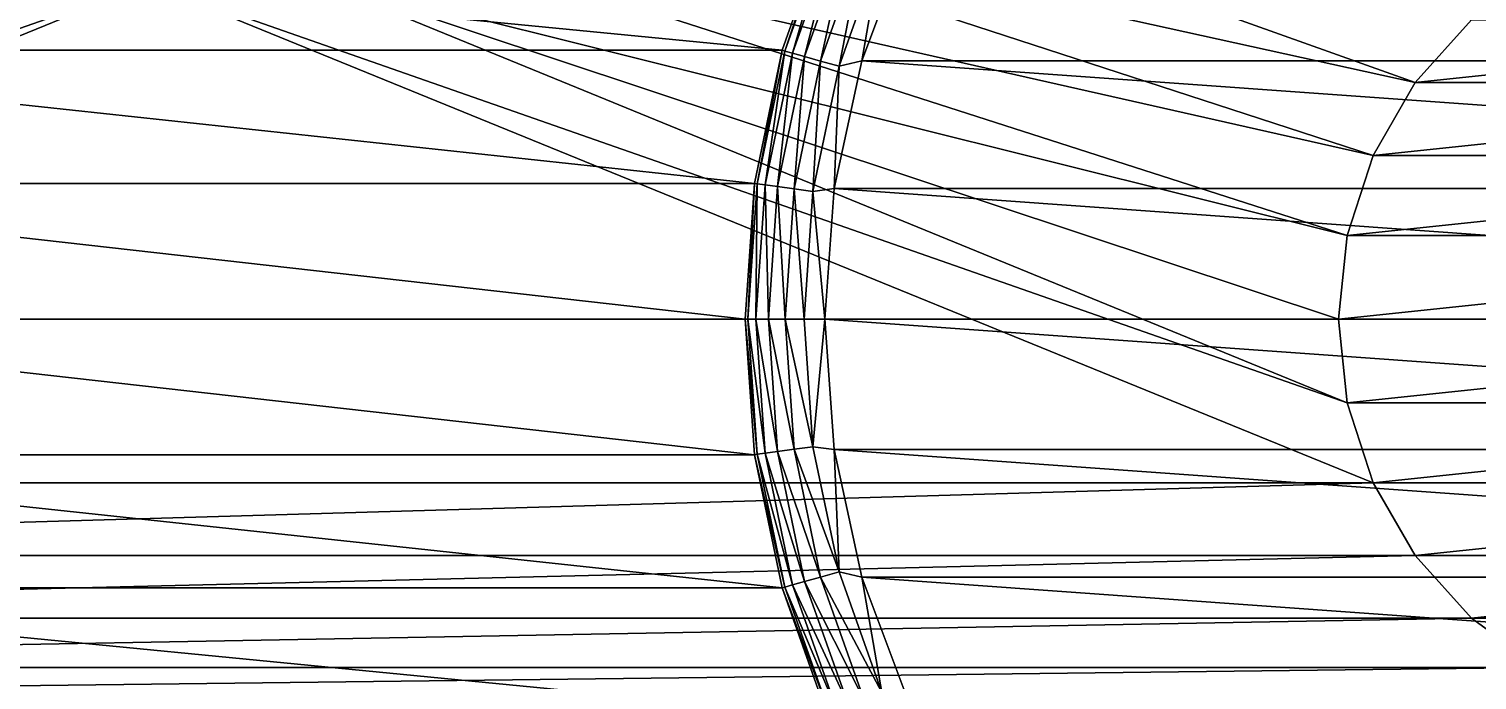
# Model space of a CAD drawing. Extents: x 464 to 15145, y 328 to 7622.
# Drawn here: x 7666 to 9346, y 1710 to 2465 of the extents above; entities that cross this region are included whole.
import ezdxf

# ---------------------------------------------------------------- set-up
doc = ezdxf.new("R2010")
doc.units = 0
doc.layers.get('0').update_dxf_attribs({"linetype": 'CONTINUOUS'})

msp = doc.modelspace()

# ---------------------------------------------------------------- linework, layer by layer
at = {"color": 7}
for points in [[(9274, 2402.7, -3744.1), (8321.4, 2612.5, -3744.1), (8481.9, 2684.8, -3744.1), (9274, 2402.7, -3744.1)], [(9274, 2402.7, -3744.1), (8481.9, 2684.8, -3744.1), (9339.2, 2475.1, -3744.1), (9274, 2402.7, -3744.1)], [(9225.3, 2318.2, -3744.1), (8153.3, 2560.2, -3744.1), (8321.4, 2612.5, -3744.1), (9225.3, 2318.2, -3744.1)], [(9225.3, 2318.2, -3744.1), (8321.4, 2612.5, -3744.1), (9274, 2402.7, -3744.1), (9225.3, 2318.2, -3744.1)], [(7069.3, 2440, -4432), (8539.9, 2440, -4432), (7016.5, 2588.4, -4432), (7069.3, 2440, -4432)], [(7016.5, 2588.4, -4432), (8539.9, 2440, -4432), (8592.6, 2588.4, -4432), (7016.5, 2588.4, -4432)], [(8539.9, 2440, -5124.5), (8542.9, 2439.1, -5148.4), (8592.6, 2588.4, -5124.5), (8539.9, 2440, -5124.5)], [(8539.9, 2440, -4432), (8539.9, 2440, -5124.5), (8592.6, 2588.4, -4432), (8539.9, 2440, -4432)], [(8592.6, 2588.4, -4432), (8539.9, 2440, -5124.5), (8592.6, 2588.4, -5124.5), (8592.6, 2588.4, -4432)], [(8592.6, 2588.4, -5124.5), (8542.9, 2439.1, -5148.4), (8595.5, 2587.1, -5148.4), (8592.6, 2588.4, -5124.5)], [(8542.9, 2439.1, -5148.4), (8551.8, 2436.6, -5170.7), (8595.5, 2587.1, -5148.4), (8542.9, 2439.1, -5148.4)], [(8595.5, 2587.1, -5148.4), (8551.8, 2436.6, -5170.7), (8604, 2583.5, -5170.7), (8595.5, 2587.1, -5148.4)], [(8551.8, 2436.6, -5170.7), (8565.9, 2432.7, -5189.8), (8604, 2583.5, -5170.7), (8551.8, 2436.6, -5170.7)], [(8565.9, 2432.7, -5189.8), (8617.4, 2577.6, -5189.8), (8604, 2583.5, -5170.7), (8565.9, 2432.7, -5189.8)], [(8565.9, 2432.7, -5189.8), (8584.3, 2427.5, -5204.5), (8617.4, 2577.6, -5189.8), (8565.9, 2432.7, -5189.8)], [(8584.3, 2427.5, -5204.5), (8635, 2570, -5204.5), (8617.4, 2577.6, -5189.8), (8584.3, 2427.5, -5204.5)], [(8584.3, 2427.5, -5204.5), (8605.8, 2421.5, -5213.7), (8635, 2570, -5204.5), (8584.3, 2427.5, -5204.5)], [(8605.8, 2421.5, -5213.7), (8655.4, 2561.1, -5213.7), (8635, 2570, -5204.5), (8605.8, 2421.5, -5213.7)], [(8632.4, 2427.7, -5216.8), (8685.4, 2569.7, -5216.8), (8655.4, 2561.1, -5213.7), (8632.4, 2427.7, -5216.8)], [(8632.4, 2427.7, -5216.8), (10670.1, 2427.7, -5216.8), (8685.4, 2569.7, -5216.8), (8632.4, 2427.7, -5216.8)], [(8685.4, 2569.7, -5216.8), (10670.1, 2427.7, -5216.8), (10617.1, 2569.7, -5216.8), (8685.4, 2569.7, -5216.8)], [(9195.1, 2225.5, -3744.1), (7980.2, 2528.5, -3744.1), (8153.3, 2560.2, -3744.1), (9195.1, 2225.5, -3744.1)], [(9195.1, 2225.5, -3744.1), (8153.3, 2560.2, -3744.1), (9225.3, 2318.2, -3744.1), (9195.1, 2225.5, -3744.1)], [(8605.8, 2421.5, -5213.7), (8632.4, 2427.7, -5216.8), (8655.4, 2561.1, -5213.7), (8605.8, 2421.5, -5213.7)], [(6414, 2031.6, -3744.1), (7628.9, 2528.5, -3744.1), (7804.6, 2517.8, -3744.1), (6414, 2031.6, -3744.1)], [(9195.1, 2031.6, -3744.1), (7804.6, 2517.8, -3744.1), (7980.2, 2528.5, -3744.1), (9195.1, 2031.6, -3744.1)], [(9195.1, 2031.6, -3744.1), (7980.2, 2528.5, -3744.1), (9184.9, 2128.6, -3744.1), (9195.1, 2031.6, -3744.1)], [(9184.9, 2128.6, -3744.1), (7980.2, 2528.5, -3744.1), (9195.1, 2225.5, -3744.1), (9184.9, 2128.6, -3744.1)], [(6414, 2031.6, -3744.1), (7804.6, 2517.8, -3744.1), (6383.9, 1938.9, -3744.1), (6414, 2031.6, -3744.1)], [(6383.9, 1938.9, -3744.1), (7804.6, 2517.8, -3744.1), (9225.3, 1938.9, -3744.1), (6383.9, 1938.9, -3744.1)], [(9225.3, 1938.9, -3744.1), (7804.6, 2517.8, -3744.1), (9195.1, 2031.6, -3744.1), (9225.3, 1938.9, -3744.1)], [(9339.2, 2475.1, -3744.1), (9339.2, 2475.1, -4528.9), (9274, 2402.7, -4528.9), (9339.2, 2475.1, -3744.1)], [(9339.2, 2475.1, -3744.1), (9274, 2402.7, -4528.9), (9274, 2402.7, -3744.1), (9339.2, 2475.1, -3744.1)], [(10028.5, 2402.7, -4528.9), (9274, 2402.7, -4528.9), (9963.2, 2475.1, -4528.9), (10028.5, 2402.7, -4528.9)], [(9963.2, 2475.1, -4528.9), (9274, 2402.7, -4528.9), (9339.2, 2475.1, -4528.9), (9963.2, 2475.1, -4528.9)], [(7101.3, 2285.7, -4432), (8507.8, 2285.7, -4432), (7069.3, 2440, -4432), (7101.3, 2285.7, -4432)], [(7069.3, 2440, -4432), (8507.8, 2285.7, -4432), (8539.9, 2440, -4432), (7069.3, 2440, -4432)], [(8507.8, 2285.7, -5124.5), (8510.9, 2285.3, -5148.4), (8539.9, 2440, -5124.5), (8507.8, 2285.7, -5124.5)], [(8507.8, 2285.7, -4432), (8507.8, 2285.7, -5124.5), (8539.9, 2440, -4432), (8507.8, 2285.7, -4432)], [(8539.9, 2440, -4432), (8507.8, 2285.7, -5124.5), (8539.9, 2440, -5124.5), (8539.9, 2440, -4432)], [(8539.9, 2440, -5124.5), (8510.9, 2285.3, -5148.4), (8542.9, 2439.1, -5148.4), (8539.9, 2440, -5124.5)], [(8510.9, 2285.3, -5148.4), (8520.1, 2284.1, -5170.7), (8542.9, 2439.1, -5148.4), (8510.9, 2285.3, -5148.4)], [(8542.9, 2439.1, -5148.4), (8520.1, 2284.1, -5170.7), (8551.8, 2436.6, -5170.7), (8542.9, 2439.1, -5148.4)], [(8520.1, 2284.1, -5170.7), (8534.6, 2282.1, -5189.8), (8551.8, 2436.6, -5170.7), (8520.1, 2284.1, -5170.7)], [(8551.8, 2436.6, -5170.7), (8534.6, 2282.1, -5189.8), (8565.9, 2432.7, -5189.8), (8551.8, 2436.6, -5170.7)], [(8534.6, 2282.1, -5189.8), (8553.6, 2279.5, -5204.5), (8565.9, 2432.7, -5189.8), (8534.6, 2282.1, -5189.8)], [(8553.6, 2279.5, -5204.5), (8584.3, 2427.5, -5204.5), (8565.9, 2432.7, -5189.8), (8553.6, 2279.5, -5204.5)], [(8553.6, 2279.5, -5204.5), (8575.6, 2276.4, -5213.7), (8584.3, 2427.5, -5204.5), (8553.6, 2279.5, -5204.5)], [(8575.6, 2276.4, -5213.7), (8605.8, 2421.5, -5213.7), (8584.3, 2427.5, -5204.5), (8575.6, 2276.4, -5213.7)], [(8575.6, 2276.4, -5213.7), (8600.2, 2279.7, -5216.8), (8605.8, 2421.5, -5213.7), (8575.6, 2276.4, -5213.7)], [(8600.2, 2279.7, -5216.8), (8632.4, 2427.7, -5216.8), (8605.8, 2421.5, -5213.7), (8600.2, 2279.7, -5216.8)], [(8600.2, 2279.7, -5216.8), (10702.3, 2279.7, -5216.8), (8632.4, 2427.7, -5216.8), (8600.2, 2279.7, -5216.8)], [(8632.4, 2427.7, -5216.8), (10702.3, 2279.7, -5216.8), (10670.1, 2427.7, -5216.8), (8632.4, 2427.7, -5216.8)], [(9274, 2402.7, -3744.1), (9274, 2402.7, -4528.9), (9225.3, 2318.2, -4528.9), (9274, 2402.7, -3744.1)], [(9274, 2402.7, -3744.1), (9225.3, 2318.2, -4528.9), (9225.3, 2318.2, -3744.1), (9274, 2402.7, -3744.1)], [(10077.2, 2318.2, -4528.9), (9225.3, 2318.2, -4528.9), (10028.5, 2402.7, -4528.9), (10077.2, 2318.2, -4528.9)], [(10028.5, 2402.7, -4528.9), (9225.3, 2318.2, -4528.9), (9274, 2402.7, -4528.9), (10028.5, 2402.7, -4528.9)], [(9225.3, 2318.2, -3744.1), (9225.3, 2318.2, -4528.9), (9195.1, 2225.5, -4528.9), (9225.3, 2318.2, -3744.1)], [(9225.3, 2318.2, -3744.1), (9195.1, 2225.5, -4528.9), (9195.1, 2225.5, -3744.1), (9225.3, 2318.2, -3744.1)], [(10107.3, 2225.5, -4528.9), (9195.1, 2225.5, -4528.9), (10077.2, 2318.2, -4528.9), (10107.3, 2225.5, -4528.9)], [(10077.2, 2318.2, -4528.9), (9195.1, 2225.5, -4528.9), (9225.3, 2318.2, -4528.9), (10077.2, 2318.2, -4528.9)], [(7112.1, 2128.6, -4432), (8497.1, 2128.6, -4432), (7101.3, 2285.7, -4432), (7112.1, 2128.6, -4432)], [(7101.3, 2285.7, -4432), (8497.1, 2128.6, -4432), (8507.8, 2285.7, -4432), (7101.3, 2285.7, -4432)], [(8497.1, 2128.6, -5124.5), (8500.2, 2128.6, -5148.4), (8507.8, 2285.7, -5124.5), (8497.1, 2128.6, -5124.5)], [(8497.1, 2128.6, -4432), (8497.1, 2128.6, -5124.5), (8507.8, 2285.7, -4432), (8497.1, 2128.6, -4432)], [(8507.8, 2285.7, -4432), (8497.1, 2128.6, -5124.5), (8507.8, 2285.7, -5124.5), (8507.8, 2285.7, -4432)], [(8507.8, 2285.7, -5124.5), (8500.2, 2128.6, -5148.4), (8510.9, 2285.3, -5148.4), (8507.8, 2285.7, -5124.5)], [(8500.2, 2128.6, -5148.4), (8509.4, 2128.6, -5170.7), (8510.9, 2285.3, -5148.4), (8500.2, 2128.6, -5148.4)], [(8510.9, 2285.3, -5148.4), (8509.4, 2128.6, -5170.7), (8520.1, 2284.1, -5170.7), (8510.9, 2285.3, -5148.4)], [(8509.4, 2128.6, -5170.7), (8524.1, 2128.6, -5189.8), (8520.1, 2284.1, -5170.7), (8509.4, 2128.6, -5170.7)], [(8520.1, 2284.1, -5170.7), (8524.1, 2128.6, -5189.8), (8534.6, 2282.1, -5189.8), (8520.1, 2284.1, -5170.7)], [(8524.1, 2128.6, -5189.8), (8543.2, 2128.6, -5204.5), (8534.6, 2282.1, -5189.8), (8524.1, 2128.6, -5189.8)], [(8534.6, 2282.1, -5189.8), (8543.2, 2128.6, -5204.5), (8553.6, 2279.5, -5204.5), (8534.6, 2282.1, -5189.8)], [(8543.2, 2128.6, -5204.5), (8565.5, 2128.6, -5213.7), (8553.6, 2279.5, -5204.5), (8543.2, 2128.6, -5204.5)], [(8565.5, 2128.6, -5213.7), (8575.6, 2276.4, -5213.7), (8553.6, 2279.5, -5204.5), (8565.5, 2128.6, -5213.7)], [(8565.5, 2128.6, -5213.7), (8589.4, 2128.6, -5216.8), (8575.6, 2276.4, -5213.7), (8565.5, 2128.6, -5213.7)], [(8589.4, 2128.6, -5216.8), (8600.2, 2279.7, -5216.8), (8575.6, 2276.4, -5213.7), (8589.4, 2128.6, -5216.8)], [(10713.1, 2128.6, -5216.8), (8600.2, 2279.7, -5216.8), (8589.4, 2128.6, -5216.8), (10713.1, 2128.6, -5216.8)], [(10702.3, 2279.7, -5216.8), (8600.2, 2279.7, -5216.8), (10713.1, 2128.6, -5216.8), (10702.3, 2279.7, -5216.8)], [(9195.1, 2225.5, -3744.1), (9195.1, 2225.5, -4528.9), (9184.9, 2128.6, -4528.9), (9195.1, 2225.5, -3744.1)], [(9195.1, 2225.5, -3744.1), (9184.9, 2128.6, -4528.9), (9184.9, 2128.6, -3744.1), (9195.1, 2225.5, -3744.1)], [(10117.5, 2128.6, -4528.9), (9184.9, 2128.6, -4528.9), (10107.3, 2225.5, -4528.9), (10117.5, 2128.6, -4528.9)], [(10107.3, 2225.5, -4528.9), (9184.9, 2128.6, -4528.9), (9195.1, 2225.5, -4528.9), (10107.3, 2225.5, -4528.9)], [(7101.3, 1971.4, -4432), (8507.8, 1971.4, -4432), (7112.1, 2128.6, -4432), (7101.3, 1971.4, -4432)], [(7112.1, 2128.6, -4432), (8507.8, 1971.4, -4432), (8497.1, 2128.6, -4432), (7112.1, 2128.6, -4432)], [(8507.8, 1971.4, -5124.5), (8510.9, 1971.9, -5148.4), (8497.1, 2128.6, -5124.5), (8507.8, 1971.4, -5124.5)], [(8497.1, 2128.6, -5124.5), (8510.9, 1971.9, -5148.4), (8500.2, 2128.6, -5148.4), (8497.1, 2128.6, -5124.5)], [(8507.8, 1971.4, -4432), (8507.8, 1971.4, -5124.5), (8497.1, 2128.6, -4432), (8507.8, 1971.4, -4432)], [(8497.1, 2128.6, -4432), (8507.8, 1971.4, -5124.5), (8497.1, 2128.6, -5124.5), (8497.1, 2128.6, -4432)], [(8509.4, 2128.6, -5170.7), (8500.2, 2128.6, -5148.4), (8520.1, 1973.1, -5170.7), (8509.4, 2128.6, -5170.7)], [(8520.1, 1973.1, -5170.7), (8500.2, 2128.6, -5148.4), (8510.9, 1971.9, -5148.4), (8520.1, 1973.1, -5170.7)], [(8524.1, 2128.6, -5189.8), (8509.4, 2128.6, -5170.7), (8534.6, 1975.1, -5189.8), (8524.1, 2128.6, -5189.8)], [(8534.6, 1975.1, -5189.8), (8509.4, 2128.6, -5170.7), (8520.1, 1973.1, -5170.7), (8534.6, 1975.1, -5189.8)], [(8543.2, 2128.6, -5204.5), (8524.1, 2128.6, -5189.8), (8553.6, 1977.7, -5204.5), (8543.2, 2128.6, -5204.5)], [(8553.6, 1977.7, -5204.5), (8524.1, 2128.6, -5189.8), (8534.6, 1975.1, -5189.8), (8553.6, 1977.7, -5204.5)], [(8575.6, 1980.7, -5213.7), (8565.5, 2128.6, -5213.7), (8543.2, 2128.6, -5204.5), (8575.6, 1980.7, -5213.7)], [(8553.6, 1977.7, -5204.5), (8575.6, 1980.7, -5213.7), (8543.2, 2128.6, -5204.5), (8553.6, 1977.7, -5204.5)], [(8575.6, 1980.7, -5213.7), (8589.4, 2128.6, -5216.8), (8565.5, 2128.6, -5213.7), (8575.6, 1980.7, -5213.7)], [(8575.6, 1980.7, -5213.7), (8600.2, 1977.5, -5216.8), (8589.4, 2128.6, -5216.8), (8575.6, 1980.7, -5213.7)], [(10713.1, 2128.6, -5216.8), (8589.4, 2128.6, -5216.8), (10702.3, 1977.5, -5216.8), (10713.1, 2128.6, -5216.8)], [(10702.3, 1977.5, -5216.8), (8589.4, 2128.6, -5216.8), (8600.2, 1977.5, -5216.8), (10702.3, 1977.5, -5216.8)], [(9184.9, 2128.6, -3744.1), (9184.9, 2128.6, -4528.9), (9195.1, 2031.6, -4528.9), (9184.9, 2128.6, -3744.1)], [(9184.9, 2128.6, -3744.1), (9195.1, 2031.6, -4528.9), (9195.1, 2031.6, -3744.1), (9184.9, 2128.6, -3744.1)], [(10117.5, 2128.6, -4528.9), (9195.1, 2031.6, -4528.9), (9184.9, 2128.6, -4528.9), (10117.5, 2128.6, -4528.9)], [(10107.3, 2031.6, -4528.9), (9195.1, 2031.6, -4528.9), (10117.5, 2128.6, -4528.9), (10107.3, 2031.6, -4528.9)], [(9195.1, 2031.6, -3744.1), (9195.1, 2031.6, -4528.9), (9225.3, 1938.9, -4528.9), (9195.1, 2031.6, -3744.1)], [(9195.1, 2031.6, -3744.1), (9225.3, 1938.9, -4528.9), (9225.3, 1938.9, -3744.1), (9195.1, 2031.6, -3744.1)], [(9195.1, 2031.6, -4528.9), (10107.3, 2031.6, -4528.9), (9225.3, 1938.9, -4528.9), (9195.1, 2031.6, -4528.9)], [(9225.3, 1938.9, -4528.9), (10107.3, 2031.6, -4528.9), (10077.2, 1938.9, -4528.9), (9225.3, 1938.9, -4528.9)], [(7069.3, 1817.2, -4432), (8539.9, 1817.2, -4432), (7101.3, 1971.4, -4432), (7069.3, 1817.2, -4432)], [(7101.3, 1971.4, -4432), (8539.9, 1817.2, -4432), (8507.8, 1971.4, -4432), (7101.3, 1971.4, -4432)], [(8507.8, 1971.4, -5124.5), (8542.9, 1818, -5148.4), (8510.9, 1971.9, -5148.4), (8507.8, 1971.4, -5124.5)], [(8539.9, 1817.2, -5124.5), (8542.9, 1818, -5148.4), (8507.8, 1971.4, -5124.5), (8539.9, 1817.2, -5124.5)], [(8539.9, 1817.2, -4432), (8539.9, 1817.2, -5124.5), (8507.8, 1971.4, -4432), (8539.9, 1817.2, -4432)], [(8507.8, 1971.4, -4432), (8539.9, 1817.2, -5124.5), (8507.8, 1971.4, -5124.5), (8507.8, 1971.4, -4432)], [(8520.1, 1973.1, -5170.7), (8510.9, 1971.9, -5148.4), (8551.8, 1820.5, -5170.7), (8520.1, 1973.1, -5170.7)], [(8551.8, 1820.5, -5170.7), (8510.9, 1971.9, -5148.4), (8542.9, 1818, -5148.4), (8551.8, 1820.5, -5170.7)], [(8534.6, 1975.1, -5189.8), (8520.1, 1973.1, -5170.7), (8565.9, 1824.5, -5189.8), (8534.6, 1975.1, -5189.8)], [(8565.9, 1824.5, -5189.8), (8520.1, 1973.1, -5170.7), (8551.8, 1820.5, -5170.7), (8565.9, 1824.5, -5189.8)], [(8553.6, 1977.7, -5204.5), (8534.6, 1975.1, -5189.8), (8584.3, 1829.6, -5204.5), (8553.6, 1977.7, -5204.5)], [(8584.3, 1829.6, -5204.5), (8534.6, 1975.1, -5189.8), (8565.9, 1824.5, -5189.8), (8584.3, 1829.6, -5204.5)], [(8605.8, 1835.7, -5213.7), (8575.6, 1980.7, -5213.7), (8553.6, 1977.7, -5204.5), (8605.8, 1835.7, -5213.7)], [(8605.8, 1835.7, -5213.7), (8553.6, 1977.7, -5204.5), (8584.3, 1829.6, -5204.5), (8605.8, 1835.7, -5213.7)], [(8605.8, 1835.7, -5213.7), (8600.2, 1977.5, -5216.8), (8575.6, 1980.7, -5213.7), (8605.8, 1835.7, -5213.7)], [(8605.8, 1835.7, -5213.7), (8632.4, 1829.4, -5216.8), (8600.2, 1977.5, -5216.8), (8605.8, 1835.7, -5213.7)], [(10702.3, 1977.5, -5216.8), (8600.2, 1977.5, -5216.8), (10670.1, 1829.4, -5216.8), (10702.3, 1977.5, -5216.8)], [(10670.1, 1829.4, -5216.8), (8600.2, 1977.5, -5216.8), (8632.4, 1829.4, -5216.8), (10670.1, 1829.4, -5216.8)], [(6383.9, 1938.9, -3744.1), (9225.3, 1938.9, -3744.1), (6335.1, 1854.5, -3744.1), (6383.9, 1938.9, -3744.1)], [(6335.1, 1854.5, -3744.1), (9225.3, 1938.9, -3744.1), (9274, 1854.5, -3744.1), (6335.1, 1854.5, -3744.1)], [(9225.3, 1938.9, -3744.1), (9225.3, 1938.9, -4528.9), (9274, 1854.5, -4528.9), (9225.3, 1938.9, -3744.1)], [(9225.3, 1938.9, -3744.1), (9274, 1854.5, -4528.9), (9274, 1854.5, -3744.1), (9225.3, 1938.9, -3744.1)], [(9225.3, 1938.9, -4528.9), (10077.2, 1938.9, -4528.9), (9274, 1854.5, -4528.9), (9225.3, 1938.9, -4528.9)], [(9274, 1854.5, -4528.9), (10077.2, 1938.9, -4528.9), (10028.5, 1854.5, -4528.9), (9274, 1854.5, -4528.9)], [(6335.1, 1854.5, -3744.1), (9274, 1854.5, -3744.1), (6269.9, 1782.1, -3744.1), (6335.1, 1854.5, -3744.1)], [(6269.9, 1782.1, -3744.1), (9274, 1854.5, -3744.1), (9339.2, 1782.1, -3744.1), (6269.9, 1782.1, -3744.1)], [(9274, 1854.5, -3744.1), (9274, 1854.5, -4528.9), (9339.2, 1782.1, -4528.9), (9274, 1854.5, -3744.1)], [(9274, 1854.5, -3744.1), (9339.2, 1782.1, -4528.9), (9339.2, 1782.1, -3744.1), (9274, 1854.5, -3744.1)], [(9274, 1854.5, -4528.9), (10028.5, 1854.5, -4528.9), (9339.2, 1782.1, -4528.9), (9274, 1854.5, -4528.9)], [(9339.2, 1782.1, -4528.9), (10028.5, 1854.5, -4528.9), (9963.2, 1782.1, -4528.9), (9339.2, 1782.1, -4528.9)], [(8655.4, 1696, -5213.7), (8605.8, 1835.7, -5213.7), (8584.3, 1829.6, -5204.5), (8655.4, 1696, -5213.7)], [(8655.4, 1696, -5213.7), (8632.4, 1829.4, -5216.8), (8605.8, 1835.7, -5213.7), (8655.4, 1696, -5213.7)], [(7016.5, 1668.8, -4432), (8592.6, 1668.8, -4432), (7069.3, 1817.2, -4432), (7016.5, 1668.8, -4432)], [(7069.3, 1817.2, -4432), (8592.6, 1668.8, -4432), (8539.9, 1817.2, -4432), (7069.3, 1817.2, -4432)], [(8539.9, 1817.2, -5124.5), (8595.5, 1670, -5148.4), (8542.9, 1818, -5148.4), (8539.9, 1817.2, -5124.5)], [(8592.6, 1668.8, -5124.5), (8595.5, 1670, -5148.4), (8539.9, 1817.2, -5124.5), (8592.6, 1668.8, -5124.5)], [(8592.6, 1668.8, -4432), (8592.6, 1668.8, -5124.5), (8539.9, 1817.2, -4432), (8592.6, 1668.8, -4432)], [(8539.9, 1817.2, -4432), (8592.6, 1668.8, -5124.5), (8539.9, 1817.2, -5124.5), (8539.9, 1817.2, -4432)], [(8551.8, 1820.5, -5170.7), (8542.9, 1818, -5148.4), (8604, 1673.7, -5170.7), (8551.8, 1820.5, -5170.7)], [(8604, 1673.7, -5170.7), (8542.9, 1818, -5148.4), (8595.5, 1670, -5148.4), (8604, 1673.7, -5170.7)], [(8565.9, 1824.5, -5189.8), (8551.8, 1820.5, -5170.7), (8617.4, 1679.5, -5189.8), (8565.9, 1824.5, -5189.8)], [(8617.4, 1679.5, -5189.8), (8551.8, 1820.5, -5170.7), (8604, 1673.7, -5170.7), (8617.4, 1679.5, -5189.8)], [(8584.3, 1829.6, -5204.5), (8565.9, 1824.5, -5189.8), (8635, 1687.2, -5204.5), (8584.3, 1829.6, -5204.5)], [(8635, 1687.2, -5204.5), (8565.9, 1824.5, -5189.8), (8617.4, 1679.5, -5189.8), (8635, 1687.2, -5204.5)], [(8655.4, 1696, -5213.7), (8584.3, 1829.6, -5204.5), (8635, 1687.2, -5204.5), (8655.4, 1696, -5213.7)], [(8655.4, 1696, -5213.7), (8685.4, 1687.5, -5216.8), (8632.4, 1829.4, -5216.8), (8655.4, 1696, -5213.7)], [(10670.1, 1829.4, -5216.8), (8632.4, 1829.4, -5216.8), (10617.1, 1687.5, -5216.8), (10670.1, 1829.4, -5216.8)], [(10617.1, 1687.5, -5216.8), (8632.4, 1829.4, -5216.8), (8685.4, 1687.5, -5216.8), (10617.1, 1687.5, -5216.8)], [(6269.9, 1782.1, -3744.1), (9339.2, 1782.1, -3744.1), (6191, 1724.8, -3744.1), (6269.9, 1782.1, -3744.1)], [(6191, 1724.8, -3744.1), (9339.2, 1782.1, -3744.1), (9418.1, 1724.8, -3744.1), (6191, 1724.8, -3744.1)], [(9339.2, 1782.1, -3744.1), (9339.2, 1782.1, -4528.9), (9418.1, 1724.8, -4528.9), (9339.2, 1782.1, -3744.1)], [(9339.2, 1782.1, -3744.1), (9418.1, 1724.8, -4528.9), (9418.1, 1724.8, -3744.1), (9339.2, 1782.1, -3744.1)], [(9339.2, 1782.1, -4528.9), (9963.2, 1782.1, -4528.9), (9418.1, 1724.8, -4528.9), (9339.2, 1782.1, -4528.9)], [(6191, 1724.8, -3744.1), (9418.1, 1724.8, -3744.1), (6102, 1685.1, -3744.1), (6191, 1724.8, -3744.1)], [(6102, 1685.1, -3744.1), (9418.1, 1724.8, -3744.1), (9507.1, 1685.1, -3744.1), (6102, 1685.1, -3744.1)]]:
    msp.add_3dface(points, dxfattribs=at)

doc.saveas('drawing.dxf')
